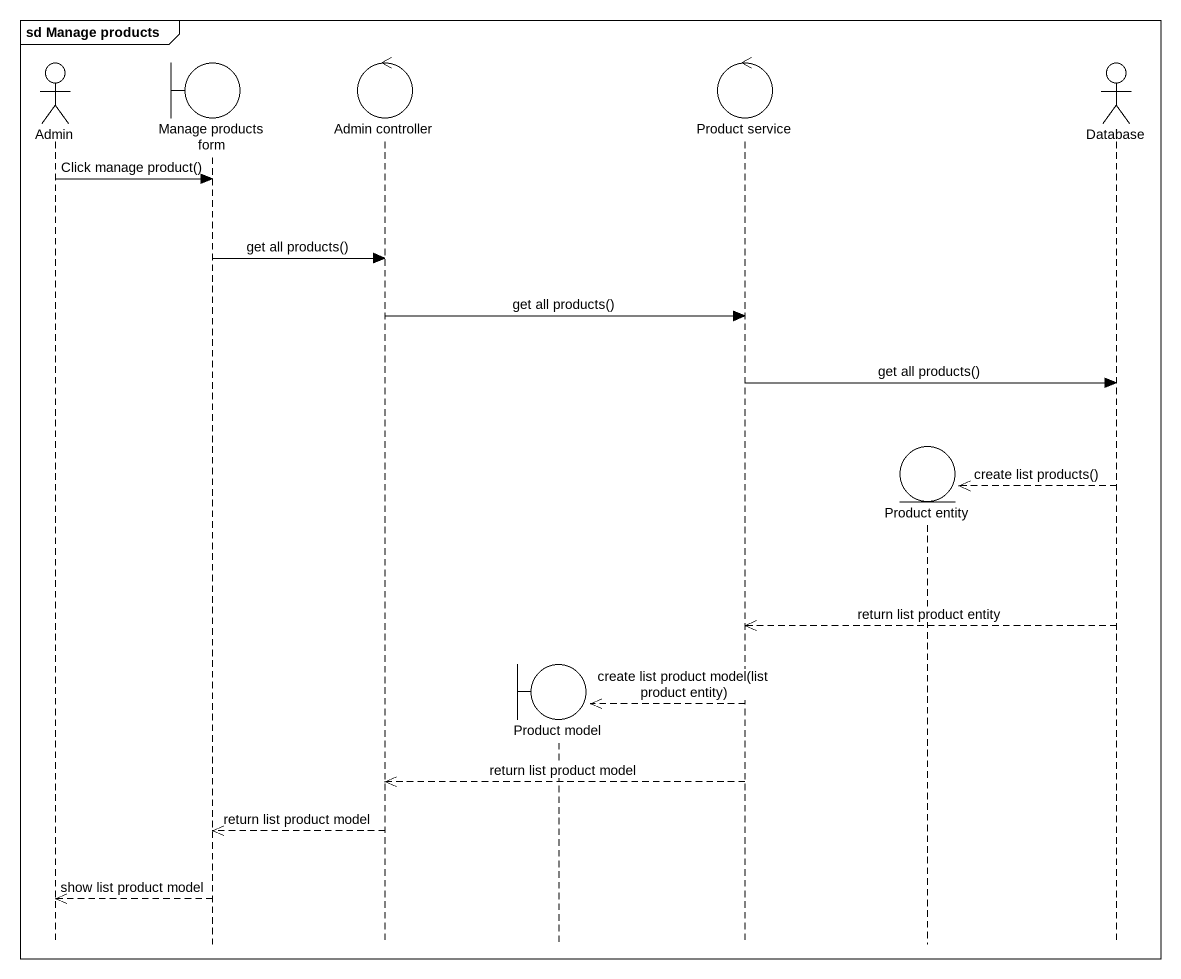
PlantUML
@startuml
mainframe sd Manage products
hide footbox
actor Admin
boundary "Manage products form" as Manage_products_form
control "Admin controller" as Admin_controller
boundary "Product model" as Product_model
control "Product service" as Product_service
entity "Product entity" as Product_entity
actor "Database" as Database_

Admin -> Manage_products_form : Click manage product()
Manage_products_form -> Admin_controller : get all products()
Admin_controller -> Product_service : get all products()
Product_service -> Database_ : get all products()
Database_ -->> Product_entity ** : create list products()
Database_ -->> Product_service : return list product entity
Product_service -->> Product_model ** : create list product model(list product entity)
Product_service -->> Admin_controller : return list product model
Admin_controller -->> Manage_products_form : return list product model
Manage_products_form -->> Admin : show list product model
@enduml
